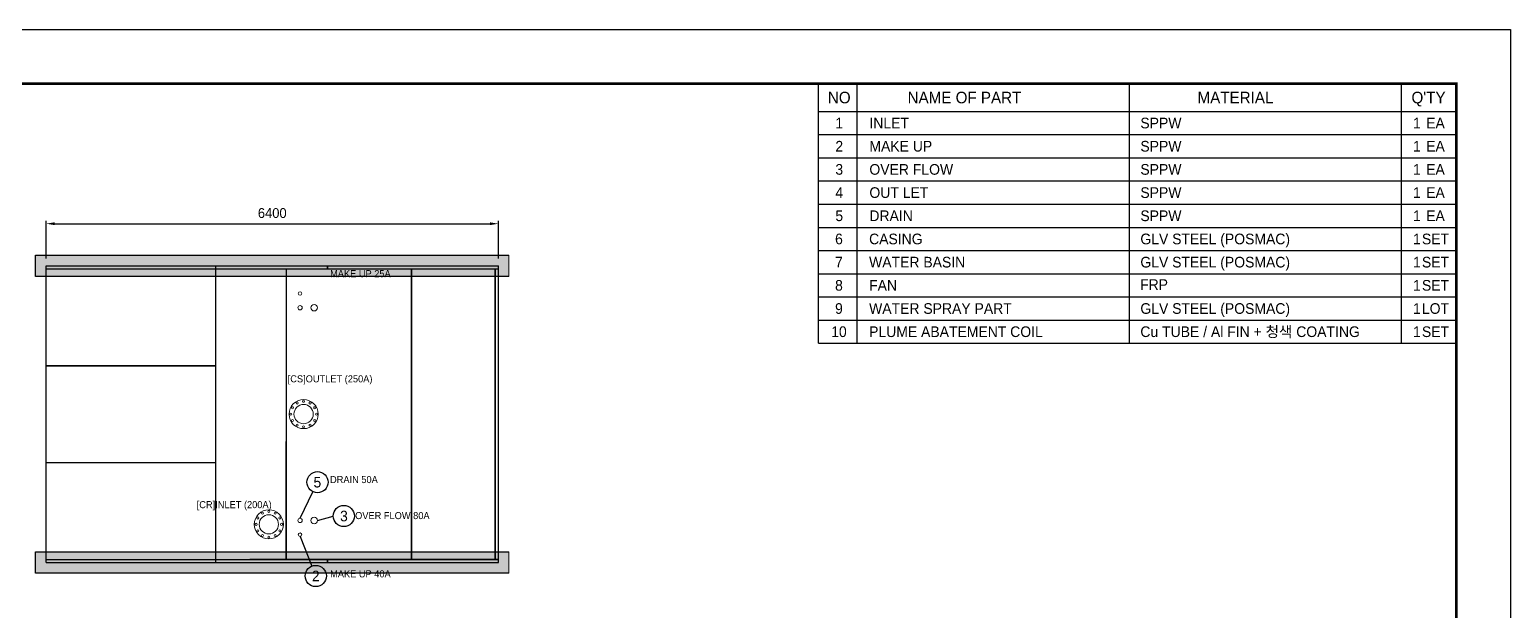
# Model space of a CAD drawing. Header units: millimetres. Extents: x 2647 to 34760, y 2046 to 24755.
# Drawn here: x 13803 to 34760, y 16533 to 24755 of the extents above; entities that cross this region are included whole.
import ezdxf
from ezdxf.enums import TextEntityAlignment as Align

# ---------------------------------------------------------------- set-up
doc = ezdxf.new("R2010")
doc.units = ezdxf.units.MM
for name, color, linetype in [('1.냉각탑', 8, 'Continuous'), ('냉각탑_box', 1, 'Continuous'), ('냉각탑_dim', 1, 'Continuous'), ('냉각탑_form', 1, 'Continuous'), ('냉각탑_text', 3, 'Continuous')]:
    doc.layers.add(name, color=color, linetype=linetype)
doc.styles.add('HY울릉도L', font='')
doc.styles.add('돋움', font='Dotum.ttf')
doc.styles.get('HY울릉도L').set_extended_font_data('HY울릉도L')
doc.dimstyles.new('성지DIM', dxfattribs={"dimtxt": 3.5, "dimasz": 3, "dimexe": 1, "dimexo": 2.5, "dimgap": 2, "dimtad": 1, "dimdec": 0, "dimzin": 3, "dimdsep": 46, "dimtxsty": 'HY울릉도L', "dimblk": 'ARCHTICK', "dimcen": -2, "dimclrd": 256, "dimclre": 256, "dimclrt": 7, "dimadec": 0, "dimazin": 0, "dimtfac": 1, "dimtdec": 0, "dimtofl": 0, "dimtmove": 0, "dimatfit": 3, "dimfxl": 1, "dimtolj": 1, "dimtzin": 0, "dimlwe": -1, "dimarcsym": 0})

# ---------------------------------------------------------------- blocks, each defined once
blk = doc.blocks.new('냉각탑form')
at = {"layer": 'Defpoints'}
blk.add_lwpolyline([(0, 297.07), (420.1, 297.07), (420.1, 0), (0, 0)], close=True, dxfattribs=at)
at = {"layer": '냉각탑_form', "const_width": 0.5}
blk.add_lwpolyline([(10, 287.07), (10, 10), (410.1, 10), (410.1, 287.07)], close=True, dxfattribs=at)
blk = doc.blocks.new('*D192')
at = {"layer": 'Defpoints', "color": 0, "transparency": 16777216}
for p in [(20437, 22007), (14037, 21412), (20437, 21412)]:
    blk.add_point(p, dxfattribs=at)
at = {"layer": '냉각탑_dim', "transparency": 16777216}
for p, q in [((14037, 21512), (14037, 22047)), ((20437, 21512), (20437, 22047))]:
    blk.add_line(p, q, dxfattribs=at)
at = {"layer": '냉각탑_dim', "lineweight": -2, "transparency": 16777216}
blk.add_line((14157, 22007), (20317, 22007), dxfattribs=at)
at = {"layer": '냉각탑_dim', "transparency": 16777216}
for points in [[(14157, 22027), (14157, 21987), (14037, 22007)], [(20317, 22027), (20317, 21987), (20437, 22007)]]:
    blk.add_solid(points, dxfattribs=at)
at = {"layer": '냉각탑_dim', "color": 7, "transparency": 16777216, "insert": (17237, 22157), "char_height": 140, "attachment_point": 5, "style": 'HY울릉도L'}
blk.add_mtext('\\A1;6400', dxfattribs=at)
blk = doc.blocks.new('4')
for p, q in [((14037, 21370), (14037, 21412)), ((14037, 21412), (18019, 21412)), ((18019, 21370), (18019, 21412)), ((18021, 21412), (20437, 21412)), ((20437, 21370), (20437, 21412)), ((14037, 21370), (17019, 21370)), ((14037, 20298), (14037, 21368)), ((14037, 21368), (16437, 21368)), ((16923, 21368), (18019, 21368)), ((17437, 17254), (17437, 21368)), ((18021, 21370), (20437, 21370)), ((18021, 21368), (19206, 21368)), ((19208, 21368), (20393, 21368)), ((20393, 17256), (20393, 21368)), ((20395, 21368), (20437, 21368)), ((20395, 17256), (20395, 21368)), ((20437, 17256), (20437, 21368)), ((14037, 18927), (14037, 20297)), ((14037, 19998), (16437, 19998)), ((14037, 19997), (16437, 19997)), ((14037, 17255), (14037, 18925)), ((17435, 17254), (17435, 18925)), ((14037, 18627), (16437, 18627)), ((14037, 18625), (16437, 18625)), ((14037, 17255), (16437, 17255)), ((14037, 17212), (14037, 17254)), ((14037, 17254), (18019, 17254)), ((14037, 17212), (18019, 17212)), ((16921, 17256), (18019, 17256)), ((18019, 17212), (18019, 17254)), ((18021, 17256), (19206, 17256)), ((18021, 17254), (20437, 17254)), ((18021, 17212), (20437, 17212)), ((19208, 17256), (20393, 17256)), ((20395, 17256), (20437, 17256)), ((20437, 17212), (20437, 17254))]:
    blk.add_line(p, q)
at = {"ltscale": 500}
blk.add_line((16437, 17212), (16437, 21412), dxfattribs=at)
at = {"color": 7, "lineweight": 35}
for p, q in [((18021, 21412), (18021, 21370)), ((19206, 21368), (19206, 17256)), ((19208, 21368), (19208, 17256)), ((18021, 17254), (18021, 17212))]:
    blk.add_line(p, q, dxfattribs=at)
at = {"color": 1, "ltscale": 500}
for p, q in [((17631, 17837), (17813, 18213)), ((17877, 17806), (18100, 17869)), ((17631, 17581), (17798, 17160))]:
    blk.add_line(p, q, dxfattribs=at)
at = {"color": 7, "lineweight": 13}
for centre, radius in [((17631, 21018), 25), ((17631, 20818), 31), ((17831, 20818), 46), ((17631, 17806), 31), ((17831, 17806), 46), ((17631, 17606), 25)]:
    blk.add_circle(centre, radius, dxfattribs=at)
at = {"layer": '1.냉각탑', "lineweight": 13}
for centre, radius in [((17681, 19312), 206), ((17681, 19312), 206), ((17681, 19493), 14.4), ((17500, 19312), 14.4), ((17524, 19402), 14.4), ((17681, 19312), 136), ((17590, 19469), 14.4), ((17772, 19469), 14.4), ((17838, 19402), 14.4), ((17862, 19312), 14.4), ((17524, 19221), 14.4), ((17590, 19155), 14.4), ((17681, 19131), 14.4), ((17772, 19155), 14.4), ((17838, 19221), 14.4), ((17189, 17751), 206), ((17189, 17751), 206), ((17032, 17841), 14.4), ((17189, 17751), 136), ((17098, 17908), 14.4), ((17189, 17932), 14.4), ((17280, 17908), 14.4), ((17346, 17841), 14.4), ((17008, 17751), 14.4), ((17032, 17660), 14.4), ((17098, 17594), 14.4), ((17280, 17594), 14.4), ((17346, 17660), 14.4), ((17370, 17751), 14.4), ((17189, 17570), 14.4)]:
    blk.add_circle(centre, radius, dxfattribs=at)
at = {"layer": '냉각탑_dim', "linetype": 'ByBlock', "lineweight": -2}
for centre in [(17878, 18348), (18250, 17869)]:
    blk.add_circle(centre, 150, dxfattribs=at)
at = {"layer": '1.냉각탑', "style": '돋움'}
for s, p in [('MAKE UP 25A', (18056, 21300)), ('[CS]OUTLET (250A)', (17456, 19811)), ('DRAIN 50A', (18055, 18385)), ('[CR]INLET (200A)', (16168, 18030)), ('OVER FLOW 80A', (18410, 17875))]:
    blk.add_text(s, height=100, dxfattribs=at).set_placement(p, align=Align.MIDDLE_LEFT)
at = {"layer": '냉각탑_text', "style": '돋움'}
for s, p in [('5', (17876, 18348)), ('3', (18252, 17869))]:
    blk.add_text(s, height=150, dxfattribs=at).set_placement(p, align=Align.MIDDLE_CENTER)

msp = doc.modelspace()

# ---------------------------------------------------------------- hatches: boundary and pattern name
h = msp.add_hatch()
h.set_pattern_fill('AR-CONC', color=4)
h.set_pattern_definition([(50, (-312993.09, -180721.7), (182.18467, -15.939086), [19.05, -209.55]), (355, (-312993.09, -180721.7), (-35.24342, 191.056845), [15.24, -167.64058]), (100.451445, (-312977.9, -180723.02), (146.94125, 175.11775), [16.19001, -178.090245]), (46.1842, (-312993.09, -180670.9), (271.07904, -42.04233), [28.575, -314.325]), (96.63556, (-312970.5, -180674.4), (237.40413, 247.42612), [24.28502, -267.1356]), (351.18415, (-312993.09, -180670.9), (237.40413, 247.42612), [22.85997, -251.45973]), (21, (-312967.69, -180683.6), (151.61439, -102.2652), [19.05, -209.55]), (326, (-312967.69, -180683.6), (61.80203, 184.18797), [15.24, -167.64]), (71.451445, (-312955.05, -180692.12), (213.41642, 81.92277), [16.19001, -178.08994]), (37.5, (-312993.086, -180721.696), (3.088603, 84.555039), [0, -165.608, 0, -170.18, 0, -168.275]), (7.5, (-312993.09, -180721.7), (66.819663, 100.180575), [0, -97.028, 0, -161.798, 0, -64.135]), (327.5, (-313049.73, -180721.696), (135.590595, -5.728744), [0, -63.5, 0, -198.12, 0, -262.89]), (317.5, (-313075.13, -180721.7), (148.12918, 25.42649), [0, -82.55, 0, -131.572, 0, -186.69])])
edge = h.paths.add_edge_path()
edge.add_line((20586.9, 21561.8), (13887, 21561.8))
edge.add_line((13887, 21561.8), (13886.8, 21261.8))
edge.add_line((13886.8, 21261.8), (20586.8, 21261.8))
edge.add_line((20586.8, 21261.8), (20587, 21561.8))
h = msp.add_hatch()
h.set_pattern_fill('AR-CONC', color=4)
h.set_pattern_definition([(50, (-312993.09, -184921.7), (182.18467, -15.939086), [19.05, -209.55]), (355, (-312993.09, -184921.7), (-35.24342, 191.056845), [15.24, -167.64058]), (100.451445, (-312977.9, -184923.02), (146.94125, 175.11775), [16.19001, -178.090245]), (46.1842, (-312993.09, -184870.9), (271.07904, -42.04233), [28.575, -314.325]), (96.63556, (-312970.5, -184874.4), (237.40413, 247.42612), [24.28502, -267.1356]), (351.18415, (-312993.09, -184870.9), (237.40413, 247.42612), [22.85997, -251.45973]), (21, (-312967.69, -184883.6), (151.61439, -102.2652), [19.05, -209.55]), (326, (-312967.69, -184883.6), (61.80203, 184.18797), [15.24, -167.64]), (71.451445, (-312955.05, -184892.12), (213.41642, 81.92277), [16.19001, -178.08994]), (37.5, (-312993.086, -184921.696), (3.088603, 84.555039), [0, -165.608, 0, -170.18, 0, -168.275]), (7.5, (-312993.09, -184921.7), (66.819663, 100.180575), [0, -97.028, 0, -161.798, 0, -64.135]), (327.5, (-313049.73, -184921.696), (135.590595, -5.728744), [0, -63.5, 0, -198.12, 0, -262.89]), (317.5, (-313075.13, -184921.7), (148.12918, 25.42649), [0, -82.55, 0, -131.572, 0, -186.69])])
edge = h.paths.add_edge_path()
edge.add_line((20586.9, 17361.8), (13887, 17361.8))
edge.add_line((13887, 17361.8), (13886.8, 17061.8))
edge.add_line((13886.8, 17061.8), (20586.8, 17061.8))
edge.add_line((20586.8, 17061.8), (20587, 17361.8))

# ---------------------------------------------------------------- linework, layer by layer
at = {"lineweight": 5}
for p, q in [((20586.9, 21561.8), (20586.9, 21261.8)), ((20586.9, 17361.8), (20586.9, 17061.8))]:
    msp.add_line(p, q, dxfattribs=at)
at = {"ltscale": 500}
for points in [[(20586.9, 21261.8), (13886.9, 21261.8), (13886.9, 21561.8), (20586.9, 21561.8)], [(20586.9, 17061.8), (13886.9, 17061.8), (13886.9, 17361.8), (20586.9, 17361.8)]]:
    msp.add_lwpolyline(points, dxfattribs=at)
at = {"layer": '냉각탑_box'}
for p, q in [((25511.5, 23990), (25511.5, 20314)), ((29365.5, 23990), (29365.5, 20314)), ((33213.6, 23990), (33213.6, 20314)), ((24969.7, 23596.1), (33995.4, 23596.1)), ((24969.7, 23267.9), (33995.4, 23267.9)), ((24969.7, 22939.7), (33995.4, 22939.7)), ((24969.7, 22611.5), (33995.4, 22611.5)), ((24969.7, 22283.3), (33995.4, 22283.3)), ((24969.7, 21955.1), (33995.4, 21955.1)), ((24969.7, 21626.9), (33995.4, 21626.9)), ((24969.7, 21298.6), (33995.4, 21298.6)), ((24969.7, 20970.4), (33995.4, 20970.4)), ((24969.7, 20642.2), (33995.4, 20642.2)), ((24969.7, 20314), (33995.4, 20314))]:
    msp.add_line(p, q, dxfattribs=at)
msp.add_lwpolyline([(24969.7, 20314), (24969.7, 23990), (33995.4, 23990), (33995.4, 19657.6)], dxfattribs=at)
at = {"layer": '냉각탑_dim', "linetype": 'ByBlock', "lineweight": -2}
msp.add_circle((17853.2, 17020.1), 150, dxfattribs=at)

# ---------------------------------------------------------------- block references
msp.add_blockref('4', (0, 0))
at = {"layer": '냉각탑_form', "xscale": 76.44, "yscale": 76.44, "zscale": 76.44}
msp.add_blockref('냉각탑form', (2647.4, 2046.3), dxfattribs=at)

# ---------------------------------------------------------------- texts
at = {"layer": '1.냉각탑', "style": '돋움'}
msp.add_text('MAKE UP 40A', height=100, dxfattribs=at).set_placement((18056, 17050), align=Align.MIDDLE_LEFT)
at = {"layer": '냉각탑_text', "style": '돋움'}
for s, height, p in [('NO', 164.11, (25261.8, 23793)), ('NAME OF PART', 164.106, (27034.1, 23793)), ('MATERIAL', 164.11, (30869.2, 23793)), ("Q'TY", 164.11, (33601.6, 23793)), ('1', 151, (25261.8, 23432)), ('1', 151, (33437.5, 23432)), ('EA', 150.98, (33700.1, 23432)), ('2', 151, (25261.8, 23103.8)), ('1', 151, (33437.5, 23103.8)), ('EA', 150.98, (33700.1, 23103.8)), ('3', 151, (25261.8, 22775.6)), ('1', 151, (33437.5, 22775.6)), ('EA', 150.98, (33700.1, 22775.6)), ('4', 151, (25261.8, 22447.4)), ('1', 151, (33437.5, 22447.4)), ('EA', 150.98, (33700.1, 22447.4)), ('5', 151, (25261.8, 22119.2)), ('1', 151, (33437.5, 22119.2)), ('EA', 150.98, (33700.1, 22119.2)), ('6', 151, (25257.5, 21791)), ('1', 151, (33437.5, 21791)), ('SET', 150.98, (33700.1, 21791)), ('7', 151, (25257.5, 21462.7)), ('1', 151, (33437.5, 21462.7)), ('SET', 150.98, (33700.1, 21462.7)), ('8', 151, (25257.5, 21134.5)), ('1', 151, (33437.5, 21134.5)), ('SET', 150.98, (33700.1, 21134.5)), ('9', 151, (25257.5, 20806.3)), ('1', 151, (33437.5, 20806.3)), ('LOT', 150.98, (33700.1, 20806.3)), ('10', 150.98, (25257.5, 20478.1)), ('1', 151, (33437.5, 20478.1)), ('SET', 150.98, (33700.1, 20478.1)), ('2', 150, (17853.2, 17020.1))]:
    msp.add_text(s, height=height, dxfattribs=at).set_placement(p, align=Align.MIDDLE_CENTER)
for s, height, p in [('INLET ', 150.98, (25688.5, 23432)), ('SPPW', 150.98, (29523.5, 23432)), ('MAKE UP', 150.98, (25688.5, 23103.8)), ('SPPW', 150.98, (29523.5, 23103.8)), ('OVER FLOW', 150.98, (25688.5, 22775.6)), ('SPPW', 150.98, (29523.5, 22775.6)), ('OUT LET ', 150.98, (25688.5, 22447.4)), ('SPPW', 150.98, (29523.5, 22447.4)), ('DRAIN', 150.98, (25688.5, 22119.2)), ('SPPW', 150.98, (29523.5, 22119.2)), ('CASING', 150.98, (25684.2, 21791)), ('GLV STEEL (POSMAC)', 150.977, (29523.5, 21791)), ('WATER BASIN', 150.977, (25684.2, 21462.7)), ('GLV STEEL (POSMAC)', 150.977, (29523.5, 21462.7)), ('FAN', 150.98, (25684.2, 21134.5)), ('FRP', 150.98, (29519.2, 21144.6)), ('WATER SPRAY PART', 150.977, (25684.2, 20806.3)), ('GLV STEEL (POSMAC)', 150.977, (29523.5, 20806.3)), ('PLUME ABATEMENT COIL', 150.977, (25684.2, 20478.1)), ('Cu TUBE / Al FIN + 청색 COATING', 150.977, (29523.5, 20478.1))]:
    msp.add_text(s, height=height, dxfattribs=at).set_placement(p, align=Align.MIDDLE_LEFT)

# ---------------------------------------------------------------- dimensions: what is measured, and where the dimension line sits
at = {"layer": '냉각탑_dim'}
dim = msp.add_linear_dim(base=(20436.9, 22006.8), p1=(14036.9, 21411.8), p2=(20436.9, 21411.8), dimstyle='성지DIM', override={"dimscale": 40, "dimsah": 1}, dxfattribs=at)
dim.commit()
dim.dimension.update_dxf_attribs({"geometry": '*D192', "text_midpoint": (17236.9, 22156.8)})

doc.saveas('drawing.dxf')
